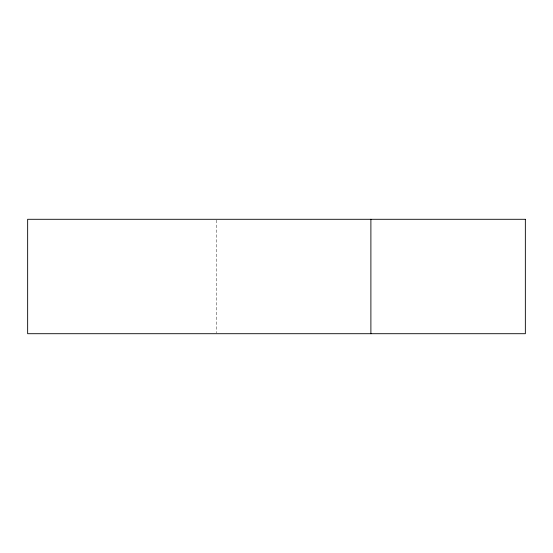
<?xml version="1.0" encoding="UTF-8"?>
<svg xmlns="http://www.w3.org/2000/svg" width="553" height="553" viewBox="0 0 553 553"><rect width="100%" height="100%" fill="white"/><g stroke="black" fill="none" stroke-linecap="round" stroke-linejoin="round"><path stroke-width="0.41" stroke-dasharray="2.77 2.07" d="M216.43 220.156L216.43 332.844"/><path stroke-width="0.83" d="M370.89 219.292L370.89 333.708M525.35 219.292L27.65 219.292L27.65 333.708L525.35 333.708L525.35 219.292"/></g></svg>
